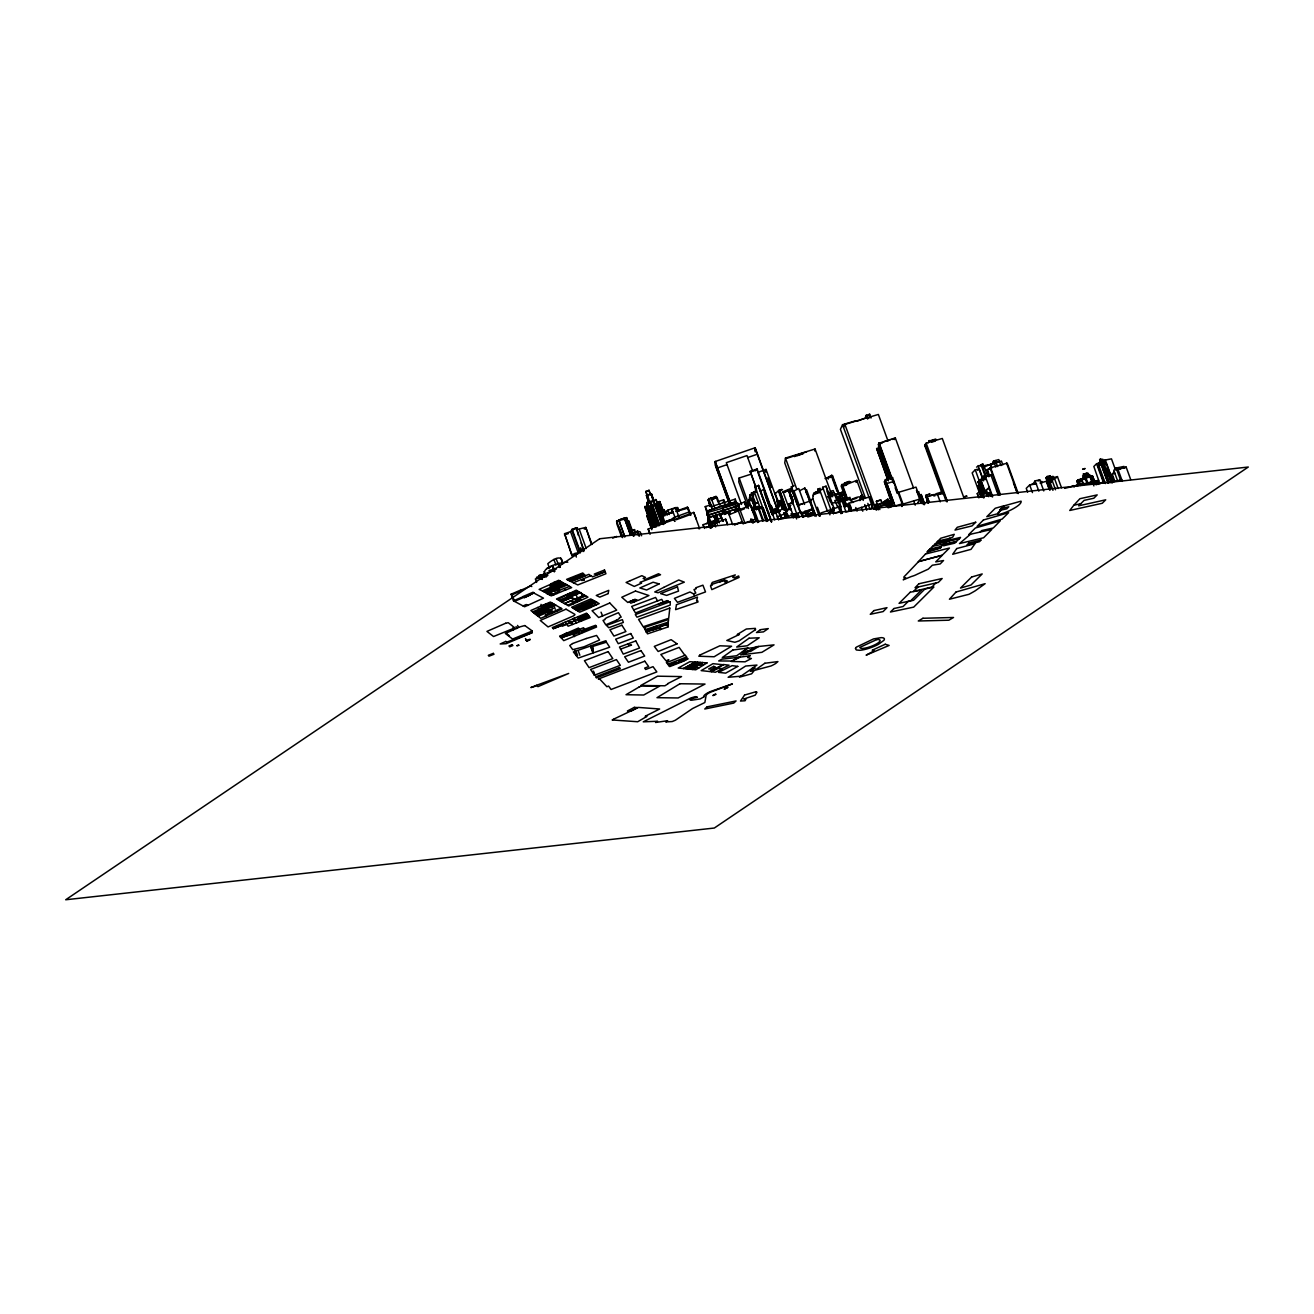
<?xml version="1.0" encoding="UTF-8"?>
<svg xmlns="http://www.w3.org/2000/svg" width="1314" height="1314" viewBox="0 0 1314 1314"><rect width="100%" height="100%" fill="white"/><g stroke="black" fill="none" stroke-linecap="round" stroke-linejoin="round"><path stroke-width="1.5" d="M670.206 601.681L670.206 605.097L636.978 617.186L635.319 614.607L670.206 601.664M709.642 504.083L709.642 502.835M710.102 505.348L710.102 504.1L709.659 505.693M756.503 489.449L750.195 471.332L757.127 468.983L772.418 511.031M750.951 474.206L739.158 478L738.747 481.844L748.454 508.518M757.127 468.983L755.714 470.757M754.367 503.804L758.178 502.523L754.367 503.804L756.47 509.881M754.844 505.414L753.579 508.272L758.687 522.282M739.224 505.414L707.507 515.269L708.739 522.299M708.246 520.952L708.377 517.683L738.238 508.419M806.353 493.21L806.221 489.761M657.706 627.304L646.274 631.87L644.468 626.926M827.656 477.573L831.778 475.257L838.71 494.278M828.214 479.15L828.28 478.165M577.848 553.867L572.083 555.789L564.56 533.681L570.539 531.677L572.132 529.279L576.419 527.85L583.892 550.582L581.133 542.978M564.56 533.681L572.083 555.789M578.357 535.389L576.419 527.85M572.132 529.279L579.72 550.172L578.144 552.57L572.165 554.557M591.234 543.799L585.781 527.407L576.288 529.69M708.525 527.16L709.461 522.118L717.904 519.572M707.195 515.384L707.408 512.559L722.733 508.222M656.097 627.829L656.244 626.137M738.616 508.206L707.983 517.683L707.688 521.247L709.839 527.21M765.701 472.186L766.013 469.41L757.882 472.399M774.882 494.113L778.759 490.368L781.748 489.383M679.026 517.305L675.56 507.631L667.906 510.161L665.738 511.474L665.475 513.675L664.013 509.783L662.946 510.341M675.56 507.631L677.581 507.565L678.96 511.343M677.318 509.799L677.581 507.565M815.123 515.236L815.238 514.217M786.626 510.029L779.58 490.68L782.487 489.646M780.861 496.15L781.189 494.705M757.225 509.323L758.819 508.337M766.029 521.05L761.529 506.793L754.006 509.421L753.743 511.54L757.751 522.561M763.007 508.419L761.348 508.19M653.879 626.762L654.011 628.371L645.946 631.065L668.021 624.199L668.58 619.485L644.024 627.599L647.49 633.857L667.923 626.992L668.333 623.904L659.907 626.449L660.433 629.57L660.63 627.583L652.007 630.211M735.052 500.585L735.249 499.123L711.268 506.58M812.151 509.405L812.315 508.19L814.565 516.057M822.433 489.071L822.695 487.264L826.03 486.18L834.193 508.649L833.437 513.659L832.058 510.046M834.981 501.11L838.266 499.32L840.812 506.317L840.057 511.622L835.047 513.183M835.523 502.638L832.14 502.999L831.877 504.79L826.03 486.18M819.952 489.892L820.182 488.332L817.949 489.054L817.949 490.549M829.873 514.858L830.267 511.852L833.864 510.67L832.665 507.401M838.266 499.32L840.615 507.746M608.119 593.534L608.776 590.331L596.277 595.456L599.759 597.147L608.086 593.682M652.68 526.471L646.11 508.436L648.541 507.122L647.326 507.664M646.915 516.353L648.541 514.891L646.915 516.353L651.777 529.69M649.642 512.279L652.352 511.047L649.642 512.279L654.766 526.356M649.313 519.901L651.974 518.57L650.249 519.588M831.943 495.247L815.058 449.01L785.476 458.077L784.737 462.857L793.163 486.016M814.762 450.981L815.058 449.01M652.746 505.627L652.582 506.629L655.21 504.79L652.746 505.627L659.644 524.598M711.728 584.467L712.172 585.223L710.48 585.88L711.827 589.625L739.076 577.421L738.649 575.959L734.296 577.881L732.703 577.289L735.282 574.891L712.27 582.431L711.219 584.615L724.934 580.032L727.348 580.985L725.164 581.921M648.262 505.43L644.78 507.089L652.105 527.604M707.737 515.515L705.257 506.58L710.66 504.888L712.024 508.633M707.425 514.645L707.655 513.183M778.824 506.876L777.132 500.88L778.216 500.519L779.531 504.149M778.216 500.519L776.985 501.817M784.277 509.766L780.877 500.388L779.169 500.946L779.399 502.26M779.547 503.492L779.711 502.457L777.477 503.18L778.742 507.401M780.631 501.849L780.877 500.388M747.863 505.578L748.766 500.207L751.608 499.287M749.177 499.846L749.998 494.869L752.002 494.573M752.741 495.821L752.955 494.557M753.251 497.234L753.464 495.969L752.626 497.612L756.306 508.19M752.791 512.361L753.201 509.832L752.15 510.177M753.924 510.505L752.725 511.754M772.008 510.752L772.353 508.633M773.47 509.733L772.583 509.783M820.067 516.271L820.971 512.953L840.812 506.317M723.258 502.539L723.718 499.796L718.544 501.422M797.713 455.531L803.363 453.034M649.904 502.687L645.765 491.732L649.017 490.253L650.381 494.688L649.017 490.253M648.36 501.932L646.406 495.394L651.071 493.719L654.372 501.39M647.211 495.707L650.463 494.245M650.249 512.706L646.899 502.621M648.804 517.322L646.077 509.274M653.518 500.256L651.563 493.703M650.43 505.923L651.99 505.003L650.43 505.923L657.443 525.206M656.08 500.125L646.915 502.49L655.177 525.37M655.653 504.1L654.405 504.133L655.719 503.705L662.552 523.038M656.442 502.704L659.743 501.521L664.654 515.006M658.757 504.182C657.92 500.618 665.426 511.902 664.72 515.942M662.962 511.442L659.743 501.521M663.012 516.402L660.334 508.304L657.608 509.191M663.833 510.817L664.013 509.783M656.146 499.78L662.437 516.533M813.267 495.92L813.809 493.013L823.32 488.956M815.353 493.473L815.567 492.339L818.343 491.666M820.084 492.471L820.281 491.452L813.596 493.719L812.725 498.417L819.164 516.057M794.297 456.582L803.297 453.659M753.398 522.611L756.798 520.377L751.789 506.613L750.458 505.364L740.012 509.52L740.768 510.243L744.562 508.732M753.053 502.95L753.546 500.618L754.564 500.749M836.246 496.249L837.412 500.798M1108.589 482.944L1099.703 459.982M1100.409 462.692L1108.063 483.174M714.52 507.319L711.005 497.694L708.328 499.468L710.431 505.249M710.71 498.712L711.005 497.694M711.17 499.961L717.017 497.201L719.908 505.167M712.681 499.156L716.426 497.645M715.703 497.333L715.966 496.413L712.237 497.924L714.602 497.185M840.27 493.44L842.668 491.962L835.556 494.737L837.117 494.442M836.952 498.581L837.56 496.544L844.721 494.294M841.009 493.029L839.383 494.852L840.944 493.555M843.933 493.161L841.338 494.622M787.924 491.108L788.252 489.991M831.483 476.226L831.778 475.257M825.044 478.559L832.616 475.947L829.643 477.721M754.827 502.687L751.378 493.21L756.536 490.746L755.977 492.011M752.758 493.867L753.119 492.668L751.378 493.21M753.365 495.509L753.727 494.31M707.178 511.064L722.125 505.791L723.521 509.651M710.151 506.432L710.66 504.888M722.125 505.791L735.922 501.849L708.887 510.538M722.47 507.894L734.855 503.903L737.187 510.325M734.855 503.903L737.778 503.065L739.174 506.908M776.771 508.107L773.026 509.471L774.34 513.084M849.78 498.252L850.059 497.365L841.223 500.125M850.142 500.355L850.601 498.975L844.951 500.733L844.015 503.541L845.395 503.098M859.898 500.601L860.424 499.057L859.602 499.304M861.524 497.694L861.869 496.643L863.249 500.437M831.433 496.758L830.037 492.914L830.547 491.42L833.224 490.582L836.722 500.158M830.349 492.734L830.793 491.42L832.731 496.741M835.08 495.657L835.507 494.393L827.656 496.823M838.546 502.605L837.544 502.424M841.502 500.913L842.241 498.679L838.299 499.911M842.947 500.848L844.376 500.289L845.74 504.034M846.758 505.676L848.959 503.278L870.114 496.708L872.742 503.935L871.034 508.945M847.776 505.282L843.916 506.251M848.959 503.278C854.018 510.67 849.895 515.778 847.859 505.036M864.037 497.333L864.349 496.38L860.752 497.497M887.443 500.289L887.853 499.123L884.355 501.209M845.099 484.176L846.101 483.47L841.798 484.554L841.174 486.131L846.019 499.402M842.373 486.098L856.827 480.382L863.101 497.628M839.827 496.528L837.921 497.825L841.584 496.002L839.827 496.528L841.141 500.273M841.535 499.698L842.11 498.22L845.198 497.283M849.32 481.318L844.344 483.092L849.058 482.008M856.038 482.435L856.827 480.382M894.62 439.566L895.31 437.891L878.869 443.294L892.124 479.709M790.946 486.952L793.952 485.786L792.243 486.853M901.897 506.547L903.03 504.067L898.727 492.257L916.022 487.116L920.326 498.942L917.648 502.819M855.233 420.923L842.553 424.685L840.418 429.317L865.466 498.121M843.522 427.362L844.886 424.389L878.36 414.452L888.018 441.011M871.034 418.033L869.654 414.238L866.271 415.24L865.565 416.801L867.125 416.324M866.123 418.345L866.484 417.556L857.04 421.252M868.932 415.782L869.654 414.238M758.507 486.706L758.605 485.424L755.09 486.689L755.895 491.781M878.869 443.294L880.166 442.9L878.278 444.543L890.843 479.035M878.836 446.07L878.048 447.795L888.806 477.36M879.345 444.625L880.331 444.953M881.875 443.475L882.318 442.522M878.245 452.887L879.165 450.883M891.286 500.667L884.404 481.778L885.39 479.643L892.534 477.524L902.16 503.985M875.42 509.405L874.122 505.808L877.062 504.264M876.339 501.307L880.725 500.01L876.339 501.307L877.637 504.839M875.009 505.545L875.584 504.33L877.358 509.241M887.246 480.283L888.642 477.245L891.056 476.539L890.366 478.033M873.958 509.339L876.257 507.664M875.157 507.533L874.648 508.633L876.422 508.107M876.504 504.724L876.06 505.66L888.937 501.028L876.504 504.724L878.343 509.816M893.109 500.864L878.294 506.941L892.206 502.819M890.908 479.199L891.615 477.672L893.668 483.306M877.851 508.436L878.409 507.237M892.534 477.524L889.266 478.969M893.947 481.4L886.802 483.519L895.015 506.104L885.39 479.643M884.864 502.621L885.422 501.406M891.91 503.476L887.081 504.904L886.457 506.268L891.286 504.839M889.364 502.539L890.202 500.733L891.385 503.985M895.163 487.806L897.216 493.44L898.76 492.356M894.949 505.906L892.962 506.366L891.122 501.34M901.864 505.841L902.882 503.656L895.08 505.972M744.43 695.287L740.488 701.052L745.12 700.756L746.073 698.752L743.773 699.032L755.189 695.172L756.979 692.215L756.108 691.87M933.745 495.904L934.944 495.871M928.357 503.032L925.697 495.69L929.819 493.604L929.31 494.622M928.062 503.114L926.222 497.135L937.26 493.736L940.216 501.866M927.142 497.25L929.392 501.932M926.567 501.554L927.569 499.55M942.072 493.095L942.729 491.764L936.586 493.571L935.946 494.869L943.6 492.487L947.033 501.948M949.25 538.428L952.732 537.13L954.243 534.322L940.742 538.247L935.24 544.012L946.228 541.483L947.673 539.972L936.685 542.501L948.297 539.857L949.726 538.346L938.13 540.99M924.81 445.84L925.319 444.937L942.861 493.128M928.21 442.785L929.097 441.405M935.502 440.683L936.488 439.517L935.157 439.549M929.327 440.519L928.719 441.192L935.322 439.188M791.685 488.167L782.405 491.945M1101.756 460.097L1099.572 459.654M917.977 492.487L918.568 491.65L922.707 502.999M921.245 494.573L919.34 495.624L921.245 494.573L924.711 504.083M1073.801 505.266L1069.76 510.473L1102.265 503.262L1105.715 499.813L1078.646 505.824L1084.116 500.371L1093.856 498.22L1097.19 494.902L1079.927 498.696L1073.801 505.266L1080.749 503.722M1103.054 459.391L1100.459 459.112L1108.885 482.879M942.352 494.031L924.613 445.134L926.173 443.163L942.302 438.465L964.049 498.22M1080.322 479.232L1091.031 476.686L1087.269 477.508M666.444 662.486L668.842 659.743L666.05 660.827L660.827 654.487L679.124 647.375L684.742 655.144M1084.132 477.853L1089.454 475.454L1092.542 476.013L1094.595 481.647M1084.641 479.232L1085.922 477.853M948.741 541.269L950.104 539.824L960.534 537.41L959.171 538.855L947.509 541.516L943.994 544.407L956.411 541.549L959.154 538.806M928.949 550.123L932.513 546.328L944.963 543.7L946.359 542.222L944.52 542.649L945.702 541.401L935.174 543.832L932.595 546.558M940.972 546.509L943.583 543.782M939.904 548.119L941.596 546.41L929.918 549.055M653.699 501.209L650.709 502.359M985.96 476.998L987.307 475.619L985.007 476.144L982.116 479.117L984.383 478.624M935.88 582.989L931.889 587.079L913.394 591.448L918.092 587.029M998.246 495.132L990.822 474.732L985.286 476.325L978.536 481.68L983.43 495.115L982.281 495.509L984.038 494.639M978.601 497.25L977.271 493.571L979.686 491.387M978.815 497.825L980.901 495.723M970.488 534.207L959.483 543.585L983.611 537.755L991.856 529.411L968.681 534.65L975.366 527.998L1000.217 520.886L993.285 527.982L981.673 530.56L980.195 532.055M991.298 468.54L990.411 464.22L1001.432 461.033L1002.812 464.844M1000.972 465.583L998.788 459.588L993.614 461.017L992.957 461.69L994.419 461.362L992.234 463.497M986.568 469.936L991.052 467.603M989.688 476.128L987.619 470.428L990.083 467.932L1007.214 463.152L1018.268 493.555M985.057 479.774L983.677 475.964L987.849 471.956M997.293 490.828L998.049 490.073L996.57 490.5M983.677 497.004L982.33 493.292L989.311 487.395L981.673 495.444M983.135 480.103L979.061 468.934L975.284 469.788L972.163 472.892L980.967 497.086M984.055 476.883L988.177 474.896L986.798 476.276M984.465 478.017L985.845 476.637M985.615 492.471L987.06 491.732L988.686 496.692M989.639 492.783L987.898 494.507L990.575 492.52L989.639 492.783L990.887 496.232M1072.142 486.016L1073.932 485.605M1100.459 459.112L1109 482.32M1080.108 480.3L1081.241 479.167L1083.311 484.85M1100.541 462.495L1096.582 463.743L1093.839 466.47L1099.917 483.881M1077.825 482.911L1081.948 481.105M1080.256 480.349L1081.619 479.002L1083.656 484.62M1074.409 486.919L1073.341 486.591M1075.952 485.457L1080.174 483.519L1078.893 484.8M1097.946 465.698L1101.674 464.335L1097.946 465.698L1104.039 482.419M1079.352 484.817L1091.507 481.926M1112.465 480.546L1106.273 463.53L1102.807 465.32L1103.76 465.025M1092.837 481.597L1090.998 482.008L1098.635 480.333M1092.213 482.698L1075.345 486.098M1124.028 466.421L1116.128 468.03L1113.779 470.363L1117.688 481.105M1114.83 481.269L1112.186 473.993L1114.321 471.857M1130.681 479.528L1126.147 467.061L1116.818 469.903L1120.431 469.098M1112.285 482.961L1110.938 479.265L1113.401 477.36M1124.028 468.31L1126.147 467.061M1110.856 482.386L1121.745 479.659L1120.727 480.661L1116.128 468.03M984.301 467.915L982.905 464.105L976.516 467.111M1036.532 483.864L1029.667 484.932L1026.25 488.332L1027.647 492.159M1031.161 484.439L1033.79 483.864M1043.776 490.927L1039.735 479.84L1035.104 480.875L1033.33 483.437M1039.735 479.84L1038.06 481.039M1040.047 483.092L1047.061 481.039M1041 482.271L1041.838 481.433L1040.639 481.712M1049.328 487.297L1045.829 477.705L1050.444 475.734M1047.521 477.343L1045.829 477.705M1049.262 489.481L1046.552 482.041L1049.902 478.69L1057.441 476.588L1061.498 487.773M1051.479 477.869L1053.04 476.309L1048.112 478.608L1049.787 478.23M1047.192 482.78L1049.804 480.185L1054.649 478.887L1047.192 482.78L1049.935 490.336M1047.849 483.355L1052.317 480.924L1047.849 483.355L1049.787 488.677M1055.98 478.033L1057.441 476.588M980.835 466.158L982.905 464.105M977.682 470.313L979.061 468.934M990.986 464.203L982.79 467.488L984.038 467.209M983.825 498.055L977.977 481.975L980.687 479.511L986.995 496.249M981.969 497.365L977.944 486.295L979.127 485.145M988.769 476.752L990.822 474.732M1107.291 474.765L1102.545 461.69L1105.32 459.982L1111.48 458.865L1115.553 470.051M1105.337 464.318L1106.273 463.53M1112.186 478.838L1110.938 479.265M717.707 521.51C719.251 514.3 711.252 514.086 715.802 519.457M852.737 499.156L850.651 500.618M853.459 502.359L851.653 502.408M549.449 567.976L547.807 563.722C550.927 560.881 561.932 553.178 562.441 562.261M546.755 568.584L550.632 566.498L547.872 568.453M572.477 643.597L569.75 645.519L572.74 649.658L584.007 646.784L599.562 640L596.589 635.45L586.29 638.522M544.817 573.134C542.091 567.106 562.491 561.834 567.829 562.178M651.432 494.491L652.959 500.634M740.965 676.184L728.137 677.285L745.646 666.034L756.963 665.065L739.47 677.153L751.624 673.803L754.154 670.666L750.31 671.339L755.238 668.005L751.838 668.481M743.56 654.536L756.059 646.751L774.045 644.862L761.89 652.319L740.653 654.914L746.516 651.317L749.522 650.857M758.736 646.439L750.524 651.481L748.29 651.613M572.641 530.084L573.725 529.427M647.309 503.508L647.112 504.494M787.349 458.175L806.615 451.868M792.391 488.266L790.831 488.775L791.701 488.89M667.709 683.609L681.539 676.595L657.526 676.184L640.854 685.448L664.9 685.793L667.988 683.822M648.952 502.391L654.126 500.716M694.35 665.262L692.823 666.379L702.432 662.47M700.231 662.305L694.81 665.295L692.297 665.163L697.898 662.157L685.875 668.662M683.576 668.432L695.517 661.944M683.625 668.58L695.582 662.092M690.162 669.154L694.745 666.625L691.673 666.444M702.481 662.601L694.17 667.134L699.245 667.66M694.646 667.183L698.44 665.13L703.187 665.295L698.407 665.048M687.288 668.81L693.431 665.475L691.706 665.393M693.217 666.51L688.7 668.957L693.217 666.543M692.478 669.401L696.436 667.266L692.494 669.467M648.935 490.697L645.765 491.732M723.423 664.785L710.02 671.569L701.167 670.616L712.976 663.669L723.406 664.785M711.498 671.783L718.774 667.923L722.339 668.826L715.391 672.259L709.971 671.405L723.324 664.506L729.089 665.212L722.027 668.695M720.023 668.547L715.834 668.3M530.232 639.655L526.832 641.281L525.436 638.604M1064.718 488.365L1076.971 485.342M631.229 531.086L634.58 529.608L631.476 531.053M634.301 532.597L637.421 531.152L640.214 531.924L641.61 535.767M612.735 538.165L616.677 536.391M1081.553 478.805L1086.53 477.031M1092.542 476.013L1094.48 482.024M574.629 602.19L569.882 601.089L564.445 603.422L568.699 605.984L587.999 597.147L585.403 595.554L577.552 598.954L578.456 599.315L575.45 600.597L576.665 601.089M567.615 605.294L580.164 599.545L581.445 600.055M559.978 580.969L552.044 584.516L550.681 583.892L558.696 580.262L565.266 584.106L554.212 588.803L552.241 587.703M560.06 581.199L550.911 585.19L552.011 585.716M540.793 575.943C552.471 572.247 535.898 574.579 542.025 579.343M558.434 584.04L551.617 586.044L561.111 581.774M570.243 592.992L556.545 598.921L564.544 603.684L573.988 599.578L569.553 597.164L560.405 601.139M561.094 608.333L562.08 608.908L540.711 618.336L530.872 610.468L550.336 602.042L561.062 608.234L545.392 615.198L546.394 615.79M551.749 609.827L552.603 612.143L545.425 615.264L546.41 615.855M577.651 610.994L596.967 602.338M1100.459 462.035L1099.161 462.594L1100.886 462.232M1099.473 463.415L1100.754 462.857M538.609 575.565L540.695 575.253L542.206 579.441M550.369 570.588L548.989 570.621L553.112 569.405M540.695 575.253L545.409 573.725L542.091 575.171M536.441 577.355L540.383 575.893M556.446 568.913L552.652 570.555L553.703 571.048M549.548 572.165L551.65 571.245L546.854 572.953L547.872 573.462M536.917 578.686L540.497 577.142L535.356 578.965L536.621 582.447M544.883 576.518L540.481 578.423L541.434 578.784M546.378 575.861L547.527 575.368M540.695 578.538L547.741 575.483M549.942 585.781L551.962 584.812L550.747 584.237L539.151 589.395L542.271 590.873L562.146 582.431M542.452 590.857L543.569 591.497L563.065 582.94M657.641 601.007L655.587 597.443L631.673 606.427L635.467 612.965L667.069 600.613L668.432 601.024L658.38 604.128M532.63 611.864L552.553 603.34M533.878 612.866L553.999 604.079M534.502 613.359L544.916 608.842L544.21 606.92M535.061 613.835L545.573 609.269M535.619 614.295L546.443 609.614L550.205 611.996L551.601 611.552M536.211 614.755L547.15 610.041M536.753 615.198L547.807 610.386M548.234 610.682L553.424 608.366L551.437 607.199M584.237 595.111L574.579 599.332L575.975 600.005L585.518 595.883L576.271 590.15L557.415 599.43M537.327 615.625L548.496 610.796L547.757 608.76M538.198 616.315L549.334 611.47M529.23 595.012L533.862 593.041L543.47 598.166L524.598 606.772L513.478 600.81L511.064 594.207L520.426 590.183L521.477 590.758M520.492 590.397L530.741 585.995L531.776 586.553M513.478 600.81L522.824 596.802L524.483 597.673L534.042 592.778L533.008 592.236L522.758 596.638L524.417 597.509L529.838 595.209M519.605 591.563L512.099 594.766L511.064 594.207M523.875 597.344L514.513 601.369L512.263 595.176M558.417 587.966L545.737 592.959L551.289 595.866L565.644 589.904M523.038 605.935L526.29 604.506L527.965 605.442M577.174 590.709L568.206 594.585L569.865 595.488L578.768 591.678L568.896 595.85L574.875 599.2M559.025 600.35L568.009 596.523L566.285 595.603M570.457 596.687L580.213 592.532M570.522 596.835L580.262 592.68M561.439 601.697L570.654 597.771M561.505 601.878L570.719 597.952M573.282 608.234L592.532 599.841M574.136 608.743L582.874 605.031L581.954 604.522M574.957 609.269L583.876 606.23M575.68 609.729L585.124 605.705L588.327 607.364L580.722 609.663M595.111 601.336L586.356 605.064L585.436 604.571L594.207 600.827L584.763 604.785L583.087 603.865M576.616 610.32L586.274 606.197M587.752 605.393L596.03 601.845M586.865 606.427L588.442 605.754L586.816 604.867M592.286 605.426L589.592 606.575L590.84 607.265L599.2 603.619L590.709 598.938L571.656 607.232L579.671 612.176L590.906 607.446L589.641 606.74L592.351 605.59M546.296 604.801L551.305 602.617M546.082 609.433L556.036 605.245M588.327 615.346L587.358 614.229L577.158 619.157L578.85 620.914L589.329 616.545M580.312 619.518L588.836 615.954M544.571 606.493L542.912 605.228M569.241 586.373L567.336 585.026L557.826 588.935L559.55 590.167M546.936 593.567L559.304 588.59L557.514 587.637L565.858 584.122L567.303 584.927M518.291 627.336L524.582 625.595M517.601 625.415L518.537 627.517L505.299 633.463L512.608 639.047L532.203 631.048M524.779 625.53L532.301 630.999M739.782 510.013L737.827 504.642L744.299 502.063L746.861 508.009M720.368 514.957L723.193 521.215L720.368 514.957L728.055 511.885L728.465 512.838L724.441 514.447M743.018 523.793L737.532 508.715L739.306 508.009L740.291 508.929L739.503 509.241M713.765 523.662L725.657 519.161L727.644 524.631M559.041 591.629L552.98 594.059L551.601 593.074L548.447 594.388M550.123 595.258L556.068 592.844M734.329 524.762L742.394 521.773L734.855 524.795M743.396 523.629L755.468 519.112L756.798 520.377M721.32 517.946L718.002 519.26L718.462 521.247L716.064 515.302M567.697 579.95L583.416 573.643M568.65 580.18L582.94 574.497L583.679 575.22M568.765 580.492L584.139 574.382L582.726 572.986L566.613 579.375L577.766 584.944L605.935 573.742L605.212 571.836L592.466 576.879L591.185 575.631L573.331 582.726M569.8 580.772L584.697 574.859L585.502 575.631L571.015 581.396L588.918 574.349L590.643 575.68M781.206 517.65L776.87 505.742L781.436 504.067L783.768 509.931M778.216 510.867L784.622 508.321L788.186 516.024L778.479 519.687L774.899 510.226L777.592 509.159L779.333 511.934M788.186 516.024L786.38 513.15L777.28 516.763L778.446 519.588M518.636 645.01L516.747 645.749L518.964 645.355M577.569 619.518L562.425 626.203L561.784 625.365L553.325 628.683L552.323 627.566L586.487 613.162L587.407 614.344M526.093 640.427L530.084 639.212M774.734 519.933L763.598 489.35L760.675 491.108M586.274 638.522L572.526 643.548M683.296 660.728L669.154 665.886L669.746 666.592L683.658 661.172L687.928 658.922L678.385 661.698L687.074 658.018L687.665 658.725M777.198 512.132L779.908 510.949M780.138 511.245L772.583 514.152M786.413 510.341L790.864 509.109M782.717 518.652L792.95 514.694L793.64 517.946L792.391 514.103M667.791 664.26L686.696 656.934L685.251 655.177L666.51 662.683L669.187 665.952L676.644 663.094L676.053 662.322L668.514 665.13M558.286 590.84L564.166 588.393M552.898 628.223L562.885 624.38M563.246 624.807L553.325 628.683M566.827 624.462L568.124 626.203L590.167 617.58L588.311 615.313L578.554 618.615L587.818 614.755L578.538 617.925M594.437 675.215L620.307 665.344L616.43 659.612L590.561 669.483L594.437 675.215L592.877 671.339M776.87 505.742L777.379 506.547L781.912 504.839M560.175 636.567L583.564 627.747L584.631 629.521M560.24 636.748L567.106 633.906M633.693 609.91L661.747 599.365L663.439 602.272M571.918 634.317L561.177 637.766L595.587 625.3L596.589 627.008L563.755 640.641L559.633 636.091L566.81 633.381L566.334 632.592M579.031 632.428L573.085 634.941M581.675 631.64L596.047 626.055M620.602 649.149L631.558 645.059L628.815 645.125L628.108 643.811M674.755 521.412L673.409 517.7L689.571 511.803L690.688 514.71M651.498 526.684L673.737 518.554L673.409 517.7M665.886 521.576L672.21 519.26M650.085 534.322L648.163 529.049L693.726 512.411L696.371 519.293M676.184 519.753L688.75 515.17M698.506 528.573L699.689 528.754M693.661 593.961L690.014 591.973L674.411 598.379L677.482 602.321L694.498 596.129L693.611 593.797L695.796 593.008L693.989 589.575L696.091 588.787L695.714 587.801L702.908 585.173L705.519 591.924L694.449 595.981M724.343 689.127L727.972 687.288L724.326 689.111M790.207 496.15L789.106 491.847L792.835 490.516L800.916 513.084L812.266 508.797L814.828 513.248L802.903 517.043M793.935 491.075L798.764 488.512L804.546 504.428M794.28 491.83L793.262 492.192L792.835 490.516M804.989 511.031L806.303 514.628L814.138 512.115L804.858 488.052L799.47 490.812M790.88 509.898L788.942 503.837L792.95 502.408M804.086 503.147L798.041 505.315L809.638 501.176M785.542 510.095L789.336 508.732L785.821 510.571M788.942 503.837L792.966 514.907L800.686 512.099L801.113 513.774L812.66 509.471M801.113 513.774L812.709 509.635L804.858 488.052M792.457 517.486L793.492 517.108M801.359 512.821L802.936 517.125L802.181 514.25L805.893 513.002M716.245 515.055L713.945 516.632L716.245 515.055L719.316 522.873M783.259 492.471L792.194 489.284L783.259 492.471L789.402 509.339M710.956 523.35C706.801 524.844 708.936 521.379 712.697 521.773M715.03 525.485L713.65 521.559L718.167 519.753M716.015 521.576L711.35 523.235L713.732 521.888M716.491 521.313L718.364 520.656M707.523 523.596L709.379 522.939M789.336 505.676L790.929 505.102M591.234 646.899L606.427 642.185L609.68 647.211L578.226 658.084L573.364 651.925L590.955 645.88M633.414 533.139L637.504 531.71L638.949 536.063M639.639 535.816L637.504 531.71M637.668 533.78L638.276 532.055M621.144 520.229L619.025 520.968L618.943 519.95L625.382 517.732L625.464 518.734L622.54 519.753M592.992 652.927L592.795 646.57M646.406 632.149L657.624 627.944L646.225 631.755M777.116 508.452L755.205 447.746L715.161 461.526L715.424 465.649L728.613 501.882M727.02 464.647L717.69 467.85L717.855 470.248M747.699 457.535L757.291 454.233M624.823 536.884L618.779 520.098L624.429 518.159L630.474 534.732M621.555 536.785L616.857 523.892L616.627 521.067L618.795 520.311M630.49 534.929L624.446 518.34L626.63 517.601L633.332 536.013M626.433 520.607L626.63 517.601M672.127 511.08L671.98 509.339L675.675 508.075L675.823 509.799M672.604 511.589L669.417 513.462M663.882 523.498L661.829 517.847L662.404 515.466L673.047 511.787L673.146 513.084M669.976 513.084L672.653 512.164M690.162 515.334L687.353 507.188L676.726 510.965M690.836 515.104L687.353 507.188M661.829 517.847L663.028 518.044M793.048 501.521L789.238 490.713L791.915 489.793L797.335 505.019M709.1 522.101L706.275 523.728M703.236 526.043L703.187 524.664L708.673 522.775L710.743 528.179M781.107 490.385L779.58 490.68M719.776 581.954L724.523 580.345L725.771 583.449M750.195 472.087L755.714 470.215M706.012 527.702L709.166 526.635M564.478 534.897L568.321 533.615M584.254 529.082L585.699 528.606M579.72 550.172L584.007 548.743M645.322 629.603L668.284 622.146M837.609 502.589L838.611 502.26M833.947 510.44L828.658 512.181L828.493 513.363L830.169 512.805M647.654 509.208L646.012 509.635M666.724 514.431L672.144 512.657M675.741 511.474L686.335 508.617M650.102 520.541L649.083 521.362L651.186 527.144M749.621 497.135L751.033 500.913M777.395 503.705L779.136 503.081M778.906 504.527L778.381 505.233M644.78 507.089L646.357 506.58M658.018 502.687L659.628 502.178M646.11 508.436L647.26 508.075M657.575 509.372L660.252 508.797M663.915 514.907L662.634 515.334L665.442 514.168L663.915 514.907L659.727 503.393M819.443 492.422L814.302 494.36M806.287 514.546L814.089 511.967M709.971 505.874L708.197 499.961L709.084 499.681M838.118 497.218L840.632 496.429M841.913 496.199L844.311 495.378M813.53 510.62L813.103 509.257L807.584 511.015L808.603 513.807M724.474 507.68L734.92 504.445M708.377 515.236L738.747 505.742M770.267 512.181L777.477 510.029M772.008 512.969L779.596 510.604M807.798 517.01L814.746 514.842M830.037 492.914L830.908 492.651M831.433 493.144L833.832 492.389M844.36 499.928L847.415 498.975M837.872 502.589L842.192 501.34L846.068 512.197M851.029 500.01L856.859 498.203M847.382 511.787L850.01 510.982M851.587 510.489L872.742 503.935M844.524 485.671L846.659 485.014M812.923 498.942L811.067 499.714L810.787 501.948L816.06 516.451M977.944 486.295L979.965 485.884M868.439 418.098L869.556 417.753M883.566 441.833L890.235 439.845M931.544 442.194L934.829 441.208M884.404 481.778L891.845 503.853M881.645 502.539L885.767 501.324M885.505 505.134L892.321 503.114M874.368 509.224L875.321 508.945M891.352 506.843L888.133 507.795L887.081 504.904M903.03 504.067L920.326 498.942M860.916 495.641L862.575 495.148L860.654 496.199M744.529 695.073L755.041 692.002A3.926 0.969 -20 0 1 756.026 691.87M925.697 495.69L927.142 495.263M929.31 495.657L933.696 494.54M926.025 497.513L927.487 497.103M938.639 494.54L941.711 493.637M999.576 461.756L994.419 463.201M930.739 440.929L933.991 440.009M917.073 492.06L918.568 491.65M927.914 551.108L940.758 547.872L926.896 552.159L928.932 550.073L940.627 547.429M982.888 466.027L988.013 464.828M982.971 480.283L979.226 481.006M977.977 481.975L980.671 481.367M1102.545 461.69L1105.025 461.477M977.271 493.571L978.7 497.349M989.902 464.729L993.745 463.858M982.33 493.292L983.447 493.046L981.542 495.575M982.905 497.218L984.022 496.971M1080.322 485.507L1078.104 479.774L1081.619 479.002M1112.186 473.993L1115.126 473.352M1079.894 484.669L1083.393 483.881M1092.065 482.879L1093.889 482.468M1091.326 483.733L1089.405 483.963M1099.621 483.059L1104.811 481.909L1103.497 482.747M1041.082 482.911L1042.281 482.649M1046.552 482.041L1048.03 481.712M1101.707 461.641L1100.032 461.181L1103.514 460.705M751.92 649.362L745.301 652.04L742.328 651.958L747.025 648.475L755.057 647.408M715.079 517.683L716.639 516.993M730.108 501.981L715.161 461.526L729.73 501.57M1084.625 474.108L1086.809 473.089M891.91 439.352L893.389 439.319M579.244 550.78L581.33 550.829M637.52 534.535L638.768 534.88M1046.765 477.409L1047.833 481.138M1049.952 476.013L1047.077 476.686L1049.163 482.435M1078.104 479.774L1076.741 481.138L1078.104 484.882M1089.29 474.6L1087.089 473.828L1082.621 475.849L1084.017 479.659M1088.501 474.699L1083.656 475.701L1085.15 476.226M1084.576 474.65L1083.081 474.124L1087.926 473.122L1089.306 476.916M1092.919 477.77L1094.973 481.4M572.526 603.077L573.84 603.569L572.592 603.142M577.782 600.58L579.08 601.171M575.417 601.697L576.731 602.288M549.827 585.732L553.293 587.276M567.73 596.572L569.208 597.377M564.396 583.63L543.963 592.088L551.814 589.559L550.993 589.115M594.125 603.553L596.425 604.834M591.234 604.818L593.55 606.115M586.75 607.939L582.283 609.121L583.022 609.532M579.753 606.329L580.64 606.822M555.822 610.616L556.84 611.24M552.603 612.143L550.123 611.798L549.449 609.959M550.599 612.932L551.601 613.507M545.31 604.21L547.495 605.508M554.048 594.766L551.617 593.123M544.16 608.234L546.164 609.663M542.748 607.446L544.193 608.382L543.47 606.395M578.275 616.611L579.737 617.564M543.75 605.82L544.801 606.641M540.235 606.329L542.222 607.725L541.007 604.391M537.623 607.446L539.611 608.858M506.563 633.611L509.372 635.779M556.068 592.828L556.972 593.567M559.288 591.793L557.974 590.577L553.966 591.284L555.608 589.986M568.469 620.734L570.358 622.491M737.532 508.715L738.156 509.306L734.477 510.768L735.413 511.639M738.682 510.785L729.089 514.743M725.657 519.161L727.48 524.467M579.704 618.91L581.511 620.964M572.937 618.861L574.711 620.816L563.492 625.136L562.178 623.378M632.675 600.399L634.054 601.993M574.202 618.845L576.583 622.902M683.017 660.269L683.658 661.172M674.838 661.533L675.593 662.502M571.048 622.458L572.559 624.495M565.184 622.113L566.548 623.953M581.166 630.736L582.168 632.445L579.573 633.43L578.702 631.886M573.397 634.761L574.481 636.6M570.834 632.51L579.392 629.521L578.472 628.01L562.95 634.826M774.899 510.226L776.065 513.068M674.394 520.41L674.723 521.264M648.163 529.049L649.215 531.759M808.586 513.741L809.096 515.104M1117.82 468.901L1122.37 481.367M1112.695 477.524L1114.042 481.22M1105.32 459.982L1112.12 478.657M1104.121 460.984L1105.485 464.729M1106.716 468.096L1110.231 477.787M1104.121 464.023L1110.987 482.911M1099.867 459.358L1108.425 482.911M1102.791 468.457L1107.554 481.548M1098.668 464.992L1105.419 483.568M1096.582 463.743L1103.382 482.435M1097.387 480.612L1098.668 484.16M1096.664 480.957L1097.946 484.505M1094.661 481.22L1096.155 484.899M1090.538 475.307L1093.117 482.402M1090.505 476.506L1093.905 485.917M1089.454 475.454L1092.197 482.961M1085.413 476.473L1087.466 482.107M1085.348 477.803L1087.434 483.519M1085.167 478.033L1087.236 483.749M1077.119 480.957L1078.482 484.718M1054.074 477.327L1058.148 488.512M1051.808 479.528L1055.536 489.777M1049.902 478.69L1051.266 482.419M1049.738 481.482L1052.957 490.352M1047.258 476.292L1049.475 482.386M1048.72 483.174L1050.642 488.479M1035.104 480.875L1038.865 491.19M1029.667 484.932L1032.459 492.602M1006.508 463.021L1017.578 493.407M1013.439 482.813L1017.003 492.602M995.421 460.557L997.605 466.552M993.614 461.017L995.798 467.012M990.411 464.22L991.807 468.03M990.641 467.653L1000.315 494.245M990.083 467.932L999.97 495.312M987.586 472.022L988.966 475.816M984.087 466.207L986.814 473.664M981.607 464.384L985.779 475.849M981.098 464.893L984.58 474.436M985.286 476.325L992.711 496.708M988.769 487.543L992.152 496.84M978.076 465.567L983.644 480.842M985.845 490.483L987.192 494.195M986.19 491.912L987.537 495.641M985.319 493.046L980.425 479.577L982.544 479.117L980.014 480.201L984.909 493.653M975.284 469.788L983.726 493.374M978.355 481.811L983.25 495.263M978.355 486.361L982.396 497.431M979.341 491.469L980.687 495.148M926.173 443.163L947.23 500.979M942.729 491.764L946.096 501.045M926.206 494.672L929.08 502.572M921.098 494.573L924.514 504.149M921.475 497.135L924.251 504.757M919.849 494.918L923.315 504.428M916.449 490.336L921.245 503.525M895.31 437.891L913.46 487.724M913.805 501.307L915.217 505.151M892.962 479.955L897.791 493.193M879.082 442.802L893.734 483.059M878.524 444.017L891.303 479.117M866.271 415.24L867.667 419.051M888.445 480.924L876.602 448.403L887.558 479.413M885.636 483.503L891.828 500.503M890.498 502.704L891.713 506.054M888.937 501.028L890.169 504.428M887.853 499.123L889.89 504.74M880.725 500.01L882.006 503.541M878.639 506.219L879.854 509.569M874.664 504.609L876.635 509.996M844.886 424.389L875.962 509.75M842.553 424.685L873.219 508.912M867.848 503.393L869.819 508.814M865.515 506.136L866.829 509.733M864.76 504.592L866.731 510.013M861.376 507.352L862.789 511.212M855.792 507.516L857.106 511.13M850.601 498.975L851.866 502.441M842.635 485.424L847.514 498.827M841.798 484.554L847.251 499.517M848.877 503.525L851.505 510.752M847.3 504.018L849.928 511.228M844.951 500.733L846.84 505.939M841.584 496.002L842.915 499.665M842.241 498.679L845.28 507.007M832.616 475.947L838.874 493.144M832.189 478.115L837.034 491.436M838.496 496.988L839.843 500.667M837.56 496.544L838.923 500.273M835.77 493.982L837.149 497.792M835.507 494.393L837.593 499.961M839.153 504.28L842.405 513.248M840.484 509.75L841.781 513.331M840.007 509.191L841.338 512.838M839.827 509.75L841.009 513.708M838.053 506.136L840.057 511.622M835.096 500.338L837.642 507.352M826.982 491.206L829.068 496.938M828.231 496.314L830.202 501.751M832.238 510.39L833.437 513.659M822.695 487.264L830.875 509.717M819.788 490.106L827.344 510.867M817.949 489.054L819.263 492.668M817.39 507.237L819.542 513.15M806.517 489.662L810.689 501.11M785.476 458.077L796.695 488.939M793.738 490.319L799.339 505.709M802.181 514.25L801.392 512.099L801.786 513.61M791.439 488.299L800.308 512.854M791.225 495.378L793.295 501.077M797.927 513.478L799.306 517.273M789.238 490.713L793.048 501.192M789.106 491.847L798.058 517.716L796.613 513.56M789.763 494.918L793.229 504.428M794.937 514.053L796.613 518.981M793.886 513.692L795.216 517.388M791.127 513.659L792.326 516.944M779.645 490.155L787.349 511.31M778.759 490.368L785.739 509.569M778.627 491.485L786.38 513.15M785.016 513.347L786.248 516.747M781.189 503.361L783.374 509.356M784.54 512.575L785.772 515.991M780.532 504.28L782.454 509.487M783.637 512.788L784.934 516.303M779.169 500.946L780.532 504.691M774.997 492.98L778.496 502.556M766.013 469.41L778.496 503.722M777.132 500.88L778.446 504.51M767.787 477.918L771.252 487.445M777.379 506.547L779.235 511.655M780.483 515.055L781.715 518.472M777.592 509.159L779.974 515.696M778.085 511.721L754.992 447.893L755.254 451.901M773.256 511.195L771.17 505.463L772.353 510.522M757.817 472.202L771.022 508.518M764.19 492.274L772.533 515.203M765.389 495.674L771.975 514.004M758.605 485.424L771.811 521.691M752.528 470.806L746.976 455.564L726.313 462.676L741.507 504.445M750.195 471.332L756.453 488.545M763.106 507.615L767.787 520.475M755.09 486.689L767.688 521.28M761.529 506.793L766.883 521.477M754.187 491.535L760.395 508.6M758.753 507.697L763.434 520.558M758.079 508.091L762.744 520.952M751.542 492.684L755.714 504.133M754.269 505.332L755.599 508.961M749.998 494.869L755.041 508.715M748.766 500.207L752.889 511.524M750.458 505.364L755.468 519.112M739.158 478L748.865 504.691M752.134 519.211L753.398 522.644M751.312 519.539L752.561 522.988M750.82 518.882L752.068 522.315M744.299 502.063L746.237 507.434M739.306 508.009L745.022 523.284M735.249 499.123L737.302 504.773M728.892 500.585L717.132 468.277L717.23 469.886M728.974 502.129L715.637 465.517L715.374 461.51M723.718 499.796L725.082 503.541M728.055 511.885L732.703 524.68M722.519 507.73L724.852 514.152M715.966 496.413L718.085 502.194M721.452 518.981L720.138 515.367L720.351 516.418M716.146 515.663L718.167 521.215M708.624 498.449L711.827 507.22M717.296 524.302L715.982 520.722M708.197 499.961L710.25 505.611M714.06 516.041L715.489 520.098M713.798 515.926L715.292 520.328M713.65 521.559L715.604 526.93M707.408 510.358L709.544 516.238M711.942 522.611L713.239 526.191M711.268 522.841L712.664 526.815M705.257 506.58L707.293 512.181M707.408 512.559L710.431 520.87M712.106 527.21L710.168 521.872M707.507 515.269L710.398 523.202M707.983 517.683L709.987 523.202M709.461 522.118L711.498 527.817M708.377 522.988L710.332 528.327M703.187 524.664L704.567 528.442M693.726 512.411L699.475 528.212M690.261 514.743L688.076 507.533M671.98 509.339L675.1 517.437M667.906 510.161L669.269 513.938M667.824 510.785L669.204 514.562M665.738 511.474L667.118 515.252M660.088 505.052L662.174 510.817M658.068 501.718L663.028 515.384M660.334 508.304L663.11 515.909M662.404 515.466L665.147 522.988M655.834 499.419L664.128 522.216M661.698 516.32L664.441 523.859M655.719 503.705L663.307 524.532M655.21 504.79L662.125 523.76M651.071 493.719L662.075 524.204M653.255 500.979L661.632 523.974M650.808 501.767L659.48 525.616M650.348 501.39L659.07 525.37M649.888 501.373L658.61 525.37M645.831 491.272L648.64 498.975M656.212 519.983L658.298 525.748M650.512 505.496L657.526 524.762M646.406 495.394L649.198 503.081M652.697 512.69L655.489 520.377M647.457 502.162L656.458 526.865M649.707 511.918L655.243 527.128M646.537 505.496L652.155 521.527M646.685 507.713L653.682 526.947M644.911 506.399L652.615 527.604M649.379 519.408L652.187 527.128M647.063 515.367L651.925 528.704M637.421 531.152L638.818 534.995M634.465 529.575L635.96 533.385M666.527 623.164L667.923 626.992M634.136 535.57L628.782 520.853L629.028 523.678M628.979 523.103L633.726 536.309M627.534 522.299L632.231 535.192M618.779 520.098L624.807 536.687M619.058 527.128L622.409 536.326M616.627 521.067L622.655 537.64M644.714 627.517L645.88 630.736M585.781 527.407L592.006 544.489M579.343 529.558L586.241 548.546M582.348 547.724L583.728 551.535M580.427 547.807L581.806 551.617M572.033 530.725L580.098 553.112M601.04 612.176L602.617 615.954M570.539 531.677L578.144 552.57M575.006 553.309L576.37 557.07M581.002 592.499L582.217 595.833M576.534 595.636L577.421 598.051M560.766 557.957L562.852 563.673M591.957 646.357L593.255 649.921M591.316 646.373L592.68 650.118M592.811 651.301L590.906 645.732L605.918 640.739L606.378 642.037M590.84 646.291L592.926 652.253M590.955 647.49L592.335 651.317M558.943 563.345L560.339 567.188M558.417 563.542L559.813 567.402M556.118 558.549L558.204 564.264M557.924 563.575L559.321 567.434M553.884 559.386L555.97 565.102M575.253 620.602L574.037 618.023L574.793 620.093M593.517 671.191L594.881 674.953M552.783 565.513L554.886 571.294M552.323 565.841L554.426 571.623M552.044 565.956L554.147 571.738M578.472 651.465L579.852 655.275M576.14 651.613L577.618 655.44M574.727 650.167L576.074 653.863M575.039 652.04L576.386 655.752M544.834 573.446L546.148 577.092M543.947 571.656L545.376 575.68M554.557 607.364L555.231 609.203M540.038 574.941L541.598 579.26M540.103 575.762L541.335 579.129M549.006 609.696L549.679 611.536M548.677 611.158L549.531 613.474M547.56 608.825L548.299 610.862M545.967 606.296L546.64 608.119M545.047 605.738L545.704 607.561M544.505 608.842L545.244 610.862M542.6 607.544L543.339 609.548M542.025 607.117L542.731 609.039M526.175 639.475L526.832 641.281M516.073 626.564L516.78 628.486M512.739 627.928L513.429 629.849M805.86 512.936L806.303 514.628M792.753 492.438L792.457 491.272L789.78 492.192L790.092 493.391M792.687 502.244L791.176 502.802M791.455 495.69L791.669 496.61M789.632 506.465L789.895 507.664M789.599 506.876L790.043 508.879M730.518 513.511L729.927 512.049L728.186 513.101M721.337 517.815L721.517 518.734M720.433 515.334L720.63 516.254M755.205 447.746L755.419 451.113M852.457 499.172A4.78 1.183 -20 0 1 857.434 497.152A4.78 1.183 -20 0 1 860.341 497.333M860.719 497.201A4.5 1.117 -20 0 1 860.095 498.252M703.893 696.847L700.296 698.9L691.87 700.181A5.125 1.265 -20 0 1 690.458 699.032L697.389 697.225L695.221 696.65L690.655 698.046L643.252 721.829L657.575 721.255L655.571 722.486L667.66 720.696L665.672 721.928L672.193 721.55L675.363 720.236L692.527 708.558L704.862 702.514L706.029 695.812A11.169 2.759 -20 0 1 707.195 694.104A7.063 1.741 -20 0 1 712.418 691.46L732.391 683.904L711.646 691.082A9.888 2.447 -20 0 0 703.811 696.535L703.893 696.847M669.812 608.07L668.695 618.303L643.187 626.745L638.538 619.403L669.812 608.07M756.618 506.958L758.129 506.448L756.618 506.958M676.48 604.686L675.593 609.663L698.03 601.993L697.586 600.58L696.551 600.958L697.488 597.098L676.48 604.686M855.496 648.459L856.285 649.97L859.799 650.299A14.93 3.679 -20 0 0 867.569 648.722A15.325 3.778 -20 0 0 878.425 644.353L883.879 640.345A15.505 3.827 -20 0 0 881.136 637.635L873.531 638.916L856.383 647.129A8.492 2.102 -20 0 0 855.726 647.983L855.496 648.459M975.727 522.233L972.015 525.912L955.015 530.084L957.282 527.275L975.727 522.233M1082.637 469.295L1085.134 468.507L1082.654 469.246M758.227 485.539L771.4 521.904L758.227 485.539M847.727 482.895L850.601 482.008L847.727 482.895M749.998 655.768L747.584 657.526L751.394 658.511L745.087 661.813L731.323 661.484L738.156 657.411L749.998 655.768M731.849 661.041L718.709 660.958L721.764 659.185L740.275 657.115L731.849 661.041M956.723 548.562L952.699 554.262L971.03 549.351L975.054 543.668L956.723 548.562M925.483 554.032L918.437 561.554L942.22 555.214L949.447 548.037L925.483 554.032M699.968 655.029L698.834 656.228L714.143 656.754L731.602 646.225L719.875 645.798L699.968 655.029M944.832 544.39L943.534 545.77L954.752 543.175L956.165 541.779L944.832 544.39M918.486 561.669L904.788 576.041A6.291 1.544 -20 0 0 905.642 577.815L903.227 579.819L911.423 576.485A7.26 1.79 -20 0 0 917.057 574.284L928.341 569.11L932.316 565.234L940.151 563.952L943.551 560.52L935.732 561.883L942.253 555.313L918.486 561.669M968.812 543.076L966.94 545.031L979.488 541.68L981.197 539.955L968.812 543.076M1001.383 508.239L999.576 510.111L1001.498 509.684L997.441 513.79L986.798 516.698L995.273 508.255L1003.781 505.824L1001.383 508.239M918.864 583.777L915.02 587.719L938.327 582.431L942.154 578.505L918.864 583.777M873.909 610.599L870.262 614.311L883.139 611.568L886.983 607.659L873.909 610.599M963.688 496.873L966.759 496.183L963.688 496.873M1003.912 505.939L1001.449 508.419L1008.807 506.777L1006.787 508.814L1001.416 510.013C986.288 521.477 1023.113 506.99 1021.044 501.16L1003.912 505.939M988.177 492.684L986.748 493.456L988.177 492.684M983.43 519.983L977.09 526.339L1002.089 519.112L1008.626 512.674L983.43 519.983M893.947 608.53L890.449 612.012L913.706 607.117L933.893 587.029L924.875 589.033L913.575 600.268L908.171 601.467L903.096 606.51L893.947 608.53M910.241 592.22L899.055 603.356L910.651 600.794L921.41 590.068L910.241 592.22M971.637 577.01L960.501 588.064L970.964 585.026L982.199 573.939L971.637 577.01M956.017 592.023L949.431 599.233L968.96 594.306A49.751 12.286 -20 0 0 975.333 590.725L985.139 583.662L956.017 592.023M707.129 706.85L704.764 709.002L733.721 703.089L736.086 700.937L707.129 706.85M760.428 629.685L756.486 632.527L763.45 631.886L768.279 628.585L760.428 629.685M749.062 638.21L736.678 647.046L747.255 645.765L759.213 637.783L749.062 638.21M732.801 650.019L722.322 657.493L736.628 655.752L748.027 647.999L732.801 650.019M764.863 663.258L754.942 670.239L771.055 665.952A14.585 3.597 -20 0 0 775.72 663.455L777.921 661.583L764.863 663.258M755.468 629.685L738.994 640.936L734.871 642.283L726.823 640.476L739.421 634.432L737.203 634.531L746.336 629.012L755.369 628.371L755.468 629.685M599.677 538.756L65.7 899.761L714.323 828.034L1248.3 467.028L599.677 538.756M706.998 662.913L695.796 669.795L678.238 668.038L689.834 661.698L706.998 662.913M575.778 527.965L574.185 528.918L577.454 527.883L575.778 527.965M922.937 618.27L918.272 620.996L948.872 620.208L953.537 617.481L922.937 618.27M715.128 694.301L712.861 695.582L716.081 694.301L715.128 694.301M679.962 683.74L656.984 697.685L678.123 697.964L705.027 684.068L679.962 683.74M737.811 666.379L725.673 673.146L718.544 672.374L732.128 665.656L737.811 666.379M639.015 687.074L626.022 694.712L643.712 695.024L659.529 686.187L641.922 685.875L639.015 687.074M634.317 707.359L627.402 711.005L630.786 711.235L637.684 707.589L634.317 707.359M614.229 718.873L612.16 719.957L637.701 721.731L646.948 716.393L645.207 716.261L659.644 709.002L638.374 707.425L614.229 718.873M713.699 666.362L708.673 668.941L711.827 669.253L715.539 667.052L713.699 666.362M663.767 587.391L654.75 591.957L658.068 592.745L684.315 582.151L678.747 579.983L663.767 587.391M659.119 583.892L646.636 590.002L639.852 587.966L653.107 582.217L659.119 583.892M1097.929 482.123L1095.219 482.714L1097.929 482.123M876.734 639.573L859.75 647.441L861.113 648.393A10.791 2.661 -20 0 0 876.339 644.008A10.791 2.661 -20 0 0 876.734 639.573M885.242 644.254L872.233 650.216L874.139 650.808L866.123 655.16L889.118 645.437L885.242 644.254M635.5 591.037L621.768 597.246L627.796 602.469L635.007 599.348L638.177 600.399L648.919 595.538L635.5 591.037M616.332 620.274L605.738 624.791L603.027 620.389L604.998 619.65A4.648 1.15 -20 0 1 608.267 617.022L618.434 612.685L621.177 617.137L619.337 617.826A5.19 1.281 -20 0 1 616.332 620.274M566.022 609.187L540.251 620.454L548.069 626.926L572.937 616.151A4.385 1.084 -20 0 0 574.908 614.377L566.022 609.187M609.762 602.995L592.056 610.714L598.658 617.514L616.693 610.156L609.762 602.995M1104.253 460.393L1103.087 460.902L1104.253 460.393M630.309 580.657L626.105 582.463L634.284 586.438L641.593 583.12L640.033 582.365L660.531 574.744L658.511 573.758L645.289 579.49L643.154 578.456L645.503 577.437L641.856 575.68L630.309 580.657M554.935 604.604L545.014 608.76L554.951 604.637M505.676 623.247L486.936 631.393L493.555 636.534L514.825 627.862L508.222 622.688L505.676 623.247M505.791 641.429L500.191 643.975L506.12 643.696L532.269 632.642L506.695 642.152L505.791 641.429M677.449 586.849L660.646 593.616L666.609 595.406L678.533 591.086L677.449 586.849M677.055 643.86L658.166 651.481L654.306 646.389L671.142 639.672L677.055 643.86M569.553 586.405L564.215 588.524L565.726 589.97L571.656 587.621L569.553 586.405M604.522 570.013L594.257 574.087L597.591 574.497L605.097 571.557L604.522 570.013M583.712 579.605L581.593 580.443L584.336 580.213L583.712 579.605M536.67 685.251L530.872 687.551L537.065 685.744L537.952 686.647L568.699 673.441L536.703 685.267M634.941 599.595L629.455 601.664L630.819 603.192L637.027 600.827L634.941 599.595M512.181 644.681L508.961 645.946L509.684 646.8L512.903 645.552L512.181 644.681M493.308 653.37L488.315 655.308L488.989 656.179L493.998 654.257L493.308 653.37M619.469 667.611L595.571 676.841L596.408 677.925L620.307 668.711L619.469 667.611M644.78 661.205L598.33 679.042L600.038 679.42L606.887 686.713L608.596 686.056L611.076 689.489L656.836 671.914L653.025 666.674L645.683 669.483L644.665 668.087L648.673 666.559L644.78 661.205M640.887 650.578L624.659 656.77L628.453 662.24L644.681 656.031L640.887 650.578M579.704 629.948L575.384 631.591L579.704 629.948M608.152 651.645L584.434 660.679L589.083 667.643L612.8 658.593L608.152 651.645M621.883 625.218L609.91 629.767L613.934 636.075L625.907 631.541L621.883 625.218M630.72 633.529L615.658 639.195L618.253 643.696L633.299 638.029L630.72 633.529M635.779 640.936L619.469 647.046L623.263 654.109L639.573 648.016L635.779 640.936M612.176 623.362L606.493 625.431L608.793 627.714L623.362 622.425L622.376 619.65L612.176 623.362M555.313 583.005L553.933 582.398L555.329 583.087"/></g></svg>
